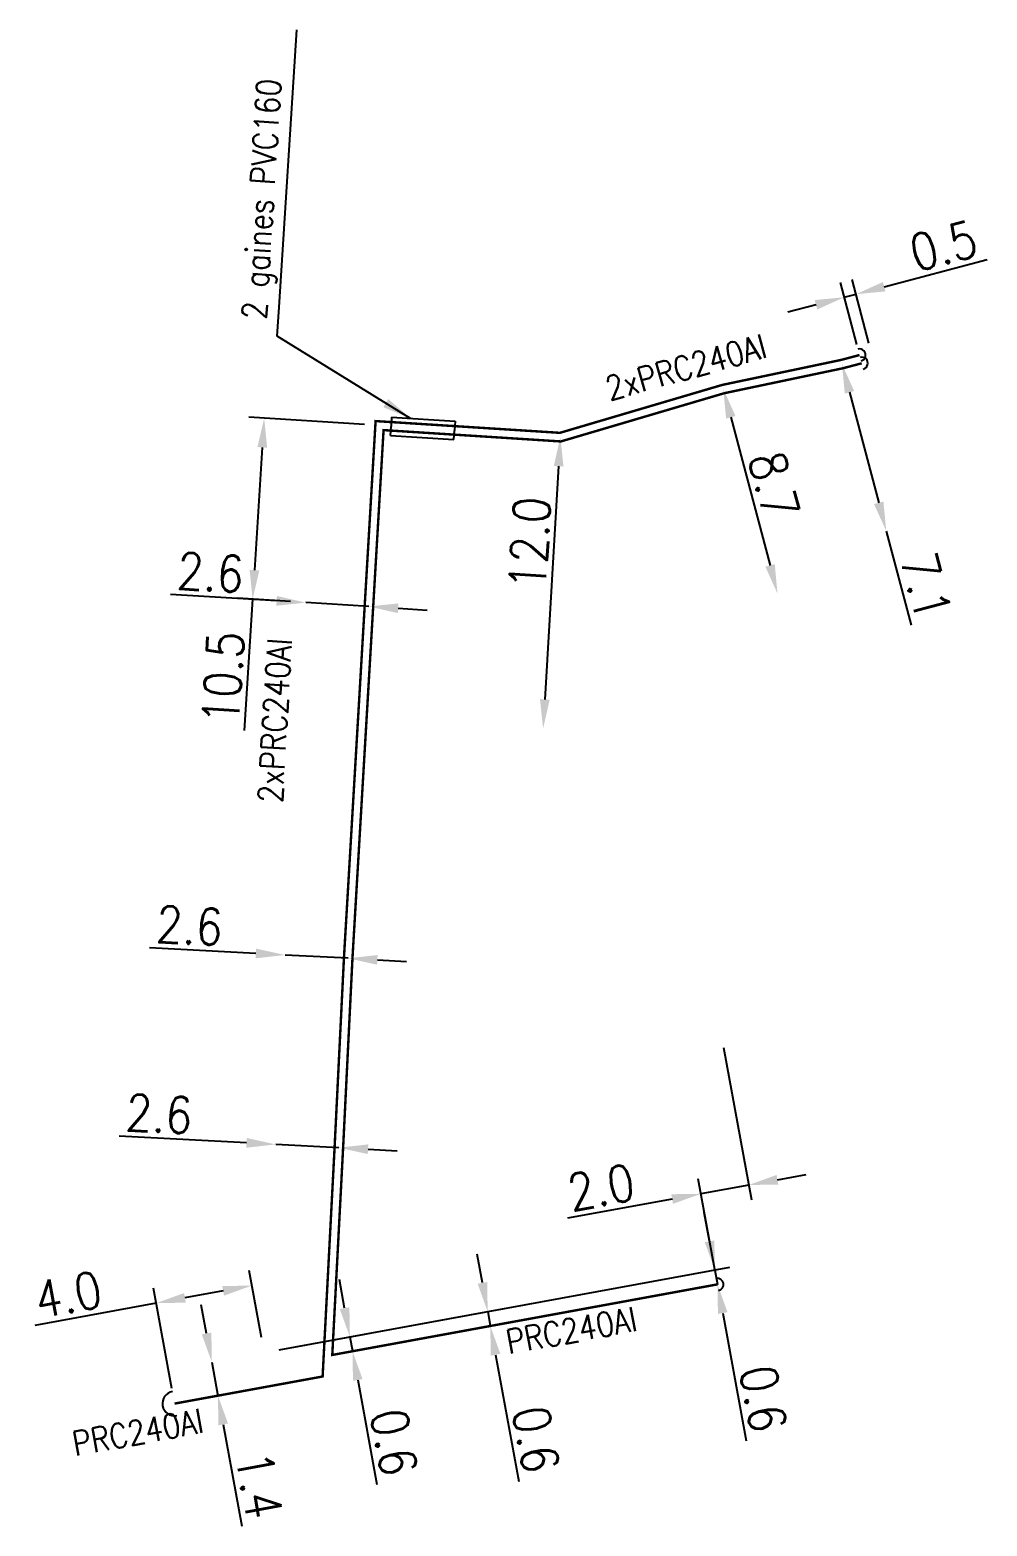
# Model space of a CAD drawing. Header units: millimetres. Extents: x 146000 to 147000, y 142004 to 143004.
# Drawn here: x 146681.7 to 146721, y 142625 to 142686.5 of the extents above; entities that cross this region are included whole.
import ezdxf
from ezdxf.enums import TextEntityAlignment as Align

# ---------------------------------------------------------------- set-up
doc = ezdxf.new("R2010")
doc.units = ezdxf.units.MM
doc.header["$PDMODE"] = 34
doc.layers.get('0').update_dxf_attribs({"linetype": 'CONTINUOUS'})
doc.layers.get('Defpoints').update_dxf_attribs({"linetype": 'CONTINUOUS'})
for name, color, linetype in [('M_100', 7, 'M_ST_6'), ('M_300', 7, 'CONTINUOUS'), ('M_400', 7, 'CONTINUOUS')]:
    doc.layers.add(name, color=color, linetype=linetype)
doc.styles.get("Standard").update_dxf_attribs({"font": 'romans.shx', "width": 0.85})
doc.linetypes.add('M_ST_6', pattern='A,5,-0.3,["||",Standard,S=1,R=0,X=0.35,Y=-0.5],-1.6', length=6.9)
doc.dimstyles.get("Standard").update_dxf_attribs({"dimtxt": 1.5, "dimasz": 1.2, "dimexe": 0.625, "dimexo": 0.625, "dimgap": 0.25, "dimtad": 1, "dimdec": 1, "dimzin": 0, "dimdsep": 46, "dimtxsty": 'Standard', "dimcen": -0.5, "dimadec": 0, "dimazin": 0, "dimtfac": 1, "dimtdec": 1, "dimtmove": 0, "dimatfit": 3, "dimfxl": 0, "dimtolj": 1, "dimtzin": 0, "dimarcsym": 0})

# ---------------------------------------------------------------- blocks, each defined once
blk = doc.blocks.new('M_300_02')
at = {"color": 0, "linetype": 'Continuous'}
blk.add_arc((0, 0), 0.5, 270, 90, dxfattribs=at)
at = {"color": 0, "linetype": 'Continuous', "width": 0.75, "flags": 3}
for tag, p in [('DEF_LEG', (0, -5)), ('DEF_TYPE', (0, -7))]:
    blk.add_attdef(tag, text='', height=1.2, dxfattribs=at).set_placement(p, align=Align.MIDDLE)
blk = doc.blocks.new('*D95')
at = {"layer": 'Defpoints', "color": 0, "linetype": 'Continuous', "ltscale": 0.5, "transparency": 16777216}
for p in [(146696.046, 142670.193), (146690.828, 142663.054), (146693.013, 142662.915)]:
    blk.add_point(p, dxfattribs=at)
at = {"layer": 'M_100', "color": 0, "linetype": 'Continuous', "lineweight": -2, "ltscale": 0.5, "transparency": 16777216}
for p, q in [((146695.422, 142670.232), (146690.679, 142670.535)), ((146691.227, 142669.298), (146690.904, 142664.252)), ((146692.389, 142662.955), (146690.204, 142663.094)), ((146690.828, 142663.054), (146690.484, 142657.662))]:
    blk.add_line(p, q, dxfattribs=at)
at = {"layer": 'M_100', "color": 0, "linetype": 'Continuous', "ltscale": 0.5, "transparency": 16777216}
for points in [[(146691.027, 142669.311), (146691.426, 142669.285), (146691.303, 142670.495)], [(146690.705, 142664.265), (146691.104, 142664.239), (146690.828, 142663.054)]]:
    blk.add_solid(points, dxfattribs=at)
at = {"layer": 'M_100', "color": 0, "linetype": 'Continuous', "ltscale": 0.5, "transparency": 16777216, "insert": (146689.62, 142659.823), "char_height": 1.5, "attachment_point": 5, "rotation": 86.34714}
blk.add_mtext('\\A1;10.5', dxfattribs=at)
blk = doc.blocks.new('*D96')
at = {"layer": 'Defpoints', "color": 0, "linetype": 'Continuous', "ltscale": 0.5, "transparency": 16777216}
for p in [(146693.013, 142662.915), (146693.013, 142662.915), (146695.608, 142662.757)]:
    blk.add_point(p, dxfattribs=at)
at = {"layer": 'M_100', "color": 0, "linetype": 'Continuous', "lineweight": -2, "ltscale": 0.5, "transparency": 16777216}
for p, q in [((146691.815, 142662.988), (146687.452, 142663.254)), ((146695.608, 142662.757), (146693.013, 142662.915)), ((146696.806, 142662.684), (146698.004, 142662.611))]:
    blk.add_line(p, q, dxfattribs=at)
at = {"layer": 'M_100', "color": 0, "linetype": 'Continuous', "ltscale": 0.5, "transparency": 16777216}
for points in [[(146691.827, 142663.187), (146691.803, 142662.788), (146693.013, 142662.915)], [(146696.818, 142662.883), (146696.794, 142662.484), (146695.608, 142662.757)]]:
    blk.add_solid(points, dxfattribs=at)
at = {"layer": 'M_100', "color": 0, "linetype": 'Continuous', "ltscale": 0.5, "transparency": 16777216, "insert": (146689.095, 142664.155), "char_height": 1.5, "attachment_point": 5, "rotation": 356.5133}
blk.add_mtext('\\A1;2.6', dxfattribs=at)
blk = doc.blocks.new('*D97')
at = {"layer": 'Defpoints', "color": 0, "linetype": 'Continuous', "ltscale": 0.5, "transparency": 16777216}
for p in [(146692.16, 142648.429), (146692.16, 142648.429), (146694.756, 142648.293)]:
    blk.add_point(p, dxfattribs=at)
at = {"layer": 'M_100', "color": 0, "linetype": 'Continuous', "lineweight": -2, "ltscale": 0.5, "transparency": 16777216}
for p, q in [((146690.961, 142648.492), (146686.596, 142648.722)), ((146694.756, 142648.293), (146692.16, 142648.429)), ((146695.955, 142648.23), (146697.153, 142648.166))]:
    blk.add_line(p, q, dxfattribs=at)
at = {"layer": 'M_100', "color": 0, "linetype": 'Continuous', "ltscale": 0.5, "transparency": 16777216}
for points in [[(146690.972, 142648.692), (146690.951, 142648.293), (146692.16, 142648.429)], [(146695.965, 142648.429), (146695.944, 142648.03), (146694.756, 142648.293)]]:
    blk.add_solid(points, dxfattribs=at)
at = {"layer": 'M_100', "color": 0, "linetype": 'Continuous', "ltscale": 0.5, "transparency": 16777216, "insert": (146688.232, 142649.637), "char_height": 1.5, "attachment_point": 5, "rotation": 356.98718}
blk.add_mtext('\\A1;2.6', dxfattribs=at)
blk = doc.blocks.new('*D98')
at = {"layer": 'Defpoints', "color": 0, "linetype": 'Continuous', "transparency": 16777216}
for p in [(146690.798, 142634.839), (146691.302, 142632.085), (146687.62, 142629.988)]:
    blk.add_point(p, dxfattribs=at)
at = {"layer": 'M_300', "color": 0, "linetype": 'Continuous', "lineweight": -2, "transparency": 16777216}
for p, q in [((146691.19, 142632.7), (146690.685, 142635.453)), ((146687.508, 142630.602), (146686.751, 142634.732)), ((146686.863, 142634.118), (146681.872, 142633.203)), ((146689.618, 142634.622), (146688.044, 142634.334))]:
    blk.add_line(p, q, dxfattribs=at)
at = {"layer": 'M_300', "color": 0, "linetype": 'Continuous', "transparency": 16777216}
for points in [[(146689.581, 142634.819), (146689.654, 142634.426), (146690.798, 142634.839)], [(146688.008, 142634.531), (146688.08, 142634.137), (146686.863, 142634.118)]]:
    blk.add_solid(points, dxfattribs=at)
at = {"layer": 'M_300', "color": 0, "linetype": 'Continuous', "transparency": 16777216, "insert": (146683.251, 142634.472), "char_height": 1.5, "attachment_point": 5, "rotation": 10.38385}
blk.add_mtext('\\A1;4.0', dxfattribs=at)
blk = doc.blocks.new('*D99')
at = {"layer": 'Defpoints', "color": 0, "linetype": 'Continuous', "ltscale": 0.5, "transparency": 16777216}
for p in [(146691.776, 142640.643), (146691.776, 142640.643), (146694.372, 142640.508)]:
    blk.add_point(p, dxfattribs=at)
at = {"layer": 'M_100', "color": 0, "linetype": 'Continuous', "lineweight": -2, "ltscale": 0.5, "transparency": 16777216}
for p, q in [((146690.577, 142640.706), (146685.345, 142640.98)), ((146694.372, 142640.508), (146691.776, 142640.643)), ((146695.57, 142640.445), (146696.769, 142640.382))]:
    blk.add_line(p, q, dxfattribs=at)
at = {"layer": 'M_100', "color": 0, "linetype": 'Continuous', "ltscale": 0.5, "transparency": 16777216}
for points in [[(146690.588, 142640.906), (146690.567, 142640.506), (146691.776, 142640.643)], [(146695.581, 142640.645), (146695.56, 142640.245), (146694.372, 142640.508)]]:
    blk.add_solid(points, dxfattribs=at)
at = {"layer": 'M_100', "color": 0, "linetype": 'Continuous', "ltscale": 0.5, "transparency": 16777216, "insert": (146686.981, 142641.896), "char_height": 1.5, "attachment_point": 5, "rotation": 357.00541}
blk.add_mtext('\\A1;2.6', dxfattribs=at)
blk = doc.blocks.new('*D100')
at = {"layer": 'Defpoints', "color": 0, "linetype": 'Continuous', "ltscale": 0.5, "transparency": 16777216}
for p in [(146689.152, 142631.691), (146689.152, 142631.691), (146689.404, 142630.314)]:
    blk.add_point(p, dxfattribs=at)
at = {"layer": 'M_100', "color": 0, "linetype": 'Continuous', "lineweight": -2, "ltscale": 0.5, "transparency": 16777216}
for p, q in [((146688.936, 142632.871), (146688.72, 142634.051)), ((146689.152, 142631.691), (146689.404, 142630.314)), ((146689.62, 142629.134), (146690.385, 142624.953))]:
    blk.add_line(p, q, dxfattribs=at)
at = {"layer": 'M_100', "color": 0, "linetype": 'Continuous', "ltscale": 0.5, "transparency": 16777216}
for points in [[(146689.133, 142632.907), (146688.739, 142632.835), (146689.152, 142631.691)], [(146689.817, 142629.17), (146689.423, 142629.098), (146689.404, 142630.314)]]:
    blk.add_solid(points, dxfattribs=at)
at = {"layer": 'M_100', "color": 0, "linetype": 'Continuous', "ltscale": 0.5, "transparency": 16777216, "insert": (146691.094, 142626.633), "char_height": 1.5, "attachment_point": 5, "rotation": 280.37112}
blk.add_mtext('\\A1;1.4', dxfattribs=at)
blk = doc.blocks.new('*D101')
at = {"layer": 'Defpoints', "color": 0, "linetype": 'Continuous', "ltscale": 0.5, "transparency": 16777216}
for p in [(146694.825, 142632.731), (146691.302, 142632.085), (146694.933, 142632.14)]:
    blk.add_point(p, dxfattribs=at)
at = {"layer": 'M_100', "color": 0, "linetype": 'Continuous', "lineweight": -2, "ltscale": 0.5, "transparency": 16777216}
for p, q in [((146694.609, 142633.911), (146694.393, 142635.091)), ((146691.917, 142632.198), (146695.44, 142632.843)), ((146694.825, 142632.731), (146694.933, 142632.14)), ((146695.15, 142630.96), (146695.938, 142626.66))]:
    blk.add_line(p, q, dxfattribs=at)
at = {"layer": 'M_100', "color": 0, "linetype": 'Continuous', "ltscale": 0.5, "transparency": 16777216}
for points in [[(146694.806, 142633.947), (146694.412, 142633.875), (146694.825, 142632.731)], [(146695.346, 142630.996), (146694.953, 142630.924), (146694.933, 142632.14)]]:
    blk.add_solid(points, dxfattribs=at)
at = {"layer": 'M_100', "color": 0, "linetype": 'Continuous', "ltscale": 0.5, "transparency": 16777216, "insert": (146696.635, 142628.4), "char_height": 1.5, "attachment_point": 5, "rotation": 280.38385}
blk.add_mtext('\\A1;0.6', dxfattribs=at)
blk = doc.blocks.new('*D102')
at = {"layer": 'Defpoints', "color": 0, "linetype": 'Continuous', "transparency": 16777216}
for p in [(146710.067, 142645.245), (146711.216, 142638.974), (146709.931, 142634.889)]:
    blk.add_point(p, dxfattribs=at)
at = {"layer": 'M_300', "color": 0, "linetype": 'Continuous', "lineweight": -2, "transparency": 16777216}
for p, q in [((146710.179, 142644.63), (146711.328, 142638.359)), ((146709.818, 142635.503), (146709.136, 142639.228)), ((146711.216, 142638.974), (146709.249, 142638.613)), ((146712.396, 142639.19), (146713.577, 142639.406)), ((146708.068, 142638.397), (146703.768, 142637.609))]:
    blk.add_line(p, q, dxfattribs=at)
at = {"layer": 'M_300', "color": 0, "linetype": 'Continuous', "transparency": 16777216}
for points in [[(146712.36, 142639.387), (146712.432, 142638.993), (146711.216, 142638.974)], [(146708.032, 142638.594), (146708.104, 142638.2), (146709.249, 142638.613)]]:
    blk.add_solid(points, dxfattribs=at)
at = {"layer": 'M_300', "color": 0, "linetype": 'Continuous', "transparency": 16777216, "insert": (146705.148, 142638.878), "char_height": 1.5, "attachment_point": 5, "rotation": 10.38385}
blk.add_mtext('\\A1;2.0', dxfattribs=at)
blk = doc.blocks.new('*D103')
at = {"layer": 'Defpoints', "color": 0, "linetype": 'Continuous', "ltscale": 0.5, "transparency": 16777216}
for p in [(146700.488, 142633.768), (146700.596, 142633.178), (146691.302, 142632.085)]:
    blk.add_point(p, dxfattribs=at)
at = {"layer": 'M_100', "color": 0, "linetype": 'Continuous', "lineweight": -2, "ltscale": 0.5, "transparency": 16777216}
for p, q in [((146700.271, 142634.949), (146700.055, 142636.129)), ((146691.917, 142632.198), (146701.103, 142633.881)), ((146700.488, 142633.768), (146700.596, 142633.178)), ((146700.812, 142631.998), (146701.768, 142626.78))]:
    blk.add_line(p, q, dxfattribs=at)
at = {"layer": 'M_100', "color": 0, "linetype": 'Continuous', "ltscale": 0.5, "transparency": 16777216}
for points in [[(146700.468, 142634.985), (146700.075, 142634.913), (146700.488, 142633.768)], [(146701.009, 142632.034), (146700.615, 142631.962), (146700.596, 142633.178)]]:
    blk.add_solid(points, dxfattribs=at)
at = {"layer": 'M_100', "color": 0, "linetype": 'Continuous', "ltscale": 0.5, "transparency": 16777216, "insert": (146702.466, 142628.52), "char_height": 1.5, "attachment_point": 5, "rotation": 280.38385}
blk.add_mtext('\\A1;0.6', dxfattribs=at)
blk = doc.blocks.new('*D104')
at = {"layer": 'Defpoints', "color": 0, "linetype": 'Continuous', "transparency": 16777216}
for p in [(146715.625, 142675.595), (146715.815, 142672.923), (146716.317, 142672.983)]:
    blk.add_point(p, dxfattribs=at)
at = {"layer": 'M_300', "color": 0, "linetype": 'Continuous', "lineweight": -2, "transparency": 16777216}
for p, q in [((146716.785, 142675.902), (146721.01, 142677.022)), ((146715.655, 142673.528), (146714.981, 142676.071)), ((146716.157, 142673.587), (146715.465, 142676.199)), ((146715.141, 142675.467), (146715.625, 142675.595)), ((146713.981, 142675.16), (146712.821, 142674.853))]:
    blk.add_line(p, q, dxfattribs=at)
at = {"layer": 'M_300', "color": 0, "linetype": 'Continuous', "transparency": 16777216}
for points in [[(146716.734, 142676.096), (146716.836, 142675.709), (146715.625, 142675.595)], [(146713.93, 142675.353), (146714.033, 142674.967), (146715.141, 142675.467)]]:
    blk.add_solid(points, dxfattribs=at)
at = {"layer": 'M_300', "color": 0, "linetype": 'Continuous', "transparency": 16777216, "insert": (146719.222, 142677.582), "char_height": 1.5, "attachment_point": 5, "rotation": 14.83418}
blk.add_mtext('\\A1;0.5', dxfattribs=at)
blk = doc.blocks.new('*D105')
at = {"layer": 'Defpoints', "color": 0, "linetype": 'Continuous', "ltscale": 0.5, "transparency": 16777216}
for p in [(146715.049, 142672.721), (146716.867, 142665.857), (146716.867, 142665.857)]:
    blk.add_point(p, dxfattribs=at)
at = {"layer": 'M_100', "color": 0, "linetype": 'Continuous', "lineweight": -2, "ltscale": 0.5, "transparency": 16777216}
for p, q in [((146715.356, 142671.561), (146716.559, 142667.017)), ((146716.867, 142665.857), (146717.892, 142661.984))]:
    blk.add_line(p, q, dxfattribs=at)
at = {"layer": 'M_100', "color": 0, "linetype": 'Continuous', "ltscale": 0.5, "transparency": 16777216}
for points in [[(146715.549, 142671.612), (146715.163, 142671.509), (146715.049, 142672.721)], [(146716.753, 142667.068), (146716.366, 142666.966), (146716.867, 142665.857)]]:
    blk.add_solid(points, dxfattribs=at)
at = {"layer": 'M_100', "color": 0, "linetype": 'Continuous', "ltscale": 0.5, "transparency": 16777216, "insert": (146718.5, 142663.596), "char_height": 1.5, "attachment_point": 5, "rotation": 284.83418}
blk.add_mtext('\\A1;7.1', dxfattribs=at)
blk = doc.blocks.new('*D106')
at = {"layer": 'Defpoints', "color": 0, "linetype": 'Continuous', "ltscale": 0.5, "transparency": 16777216}
for p in [(146710.172, 142671.695), (146712.399, 142663.285), (146712.399, 142663.285)]:
    blk.add_point(p, dxfattribs=at)
at = {"layer": 'M_100', "color": 0, "linetype": 'Continuous', "lineweight": -2, "ltscale": 0.5, "transparency": 16777216}
blk.add_line((146710.479, 142670.535), (146712.092, 142664.445), dxfattribs=at)
at = {"layer": 'M_100', "color": 0, "linetype": 'Continuous', "ltscale": 0.5, "transparency": 16777216}
for points in [[(146710.672, 142670.586), (146710.286, 142670.484), (146710.172, 142671.695)], [(146712.285, 142664.496), (146711.899, 142664.394), (146712.399, 142663.285)]]:
    blk.add_solid(points, dxfattribs=at)
at = {"layer": 'M_100', "color": 0, "linetype": 'Continuous', "ltscale": 0.5, "transparency": 16777216, "insert": (146712.252, 142667.746), "char_height": 1.5, "attachment_point": 5, "rotation": 284.83418}
blk.add_mtext('\\A1;8.7', dxfattribs=at)
blk = doc.blocks.new('*D107')
at = {"layer": 'Defpoints', "color": 0, "linetype": 'Continuous', "ltscale": 0.5, "transparency": 16777216}
for p in [(146703.475, 142669.718), (146702.766, 142657.739), (146702.766, 142657.739)]:
    blk.add_point(p, dxfattribs=at)
at = {"layer": 'M_100', "color": 0, "linetype": 'Continuous', "lineweight": -2, "ltscale": 0.5, "transparency": 16777216}
blk.add_line((146703.405, 142668.52), (146702.837, 142658.937), dxfattribs=at)
at = {"layer": 'M_100', "color": 0, "linetype": 'Continuous', "ltscale": 0.5, "transparency": 16777216}
for points in [[(146703.205, 142668.532), (146703.604, 142668.508), (146703.475, 142669.718)], [(146702.637, 142658.949), (146703.036, 142658.925), (146702.766, 142657.739)]]:
    blk.add_solid(points, dxfattribs=at)
at = {"layer": 'M_100', "color": 0, "linetype": 'Continuous', "ltscale": 0.5, "transparency": 16777216, "insert": (146702.216, 142665.36), "char_height": 1.5, "attachment_point": 5, "rotation": 86.6094}
blk.add_mtext('\\A1;12.0', dxfattribs=at)
blk = doc.blocks.new('*D108')
at = {"layer": 'Defpoints', "color": 0, "linetype": 'Continuous', "transparency": 16777216}
for p in [(146709.823, 142635.479), (146709.931, 142634.889), (146691.302, 142632.085)]:
    blk.add_point(p, dxfattribs=at)
at = {"layer": 'M_300', "color": 0, "linetype": 'Continuous', "lineweight": -2, "transparency": 16777216}
for p, q in [((146709.607, 142636.659), (146709.39, 142637.839)), ((146691.917, 142632.198), (146710.438, 142635.591)), ((146709.823, 142635.479), (146709.931, 142634.889)), ((146710.147, 142633.708), (146711.111, 142628.452))]:
    blk.add_line(p, q, dxfattribs=at)
at = {"layer": 'M_300', "color": 0, "linetype": 'Continuous', "transparency": 16777216}
for points in [[(146709.803, 142636.695), (146709.41, 142636.623), (146709.823, 142635.479)], [(146710.344, 142633.744), (146709.951, 142633.672), (146709.931, 142634.889)]]:
    blk.add_solid(points, dxfattribs=at)
at = {"layer": 'M_300', "color": 0, "linetype": 'Continuous', "transparency": 16777216, "insert": (146711.808, 142630.192), "char_height": 1.5, "attachment_point": 5, "rotation": 280.38385}
blk.add_mtext('\\A1;0.6', dxfattribs=at)

msp = doc.modelspace()

# ---------------------------------------------------------------- linework, layer by layer
at = {"layer": 'M_100', "ltscale": 0.5, "const_width": 0.1}
for points in [[(146715.77, 142673.093), (146715.008, 142672.891), (146710.129, 142671.865), (146703.456, 142669.895), (146695.882, 142670.378), (146695.433, 142662.767), (146694.581, 142648.302), (146694.197, 142640.517), (146693.705, 142631.102), (146689.404, 142630.314), (146687.62, 142629.988)], [(146715.86, 142672.754), (146715.089, 142672.55), (146710.215, 142671.525), (146703.495, 142669.541), (146696.21, 142670.007), (146695.783, 142662.746), (146694.931, 142648.283), (146694.547, 142640.499), (146694.102, 142631.988), (146694.933, 142632.14), (146700.596, 142633.178), (146709.931, 142634.889)]]:
    msp.add_lwpolyline(points, dxfattribs=at)
at = {"layer": 'M_400', "color": 7}
for p, q in [((146696.541, 142670.537), (146696.517, 142670.162)), ((146696.541, 142670.537), (146699.15, 142670.37)), ((146699.15, 142670.37), (146699.126, 142669.996)), ((146696.493, 142669.788), (146696.517, 142670.162)), ((146696.493, 142669.788), (146699.103, 142669.622)), ((146699.103, 142669.622), (146699.126, 142669.996))]:
    msp.add_line(p, q, dxfattribs=at)

# ---------------------------------------------------------------- block references
at = {"layer": 'M_300'}
for p, xscale, yscale, rotation in [((146715.77, 142673.093), 0.4999999999999999, 0.4999999999999999, 14.83417636172454), ((146715.86, 142672.754), 0.4999999999999999, 0.4999999999999999, 14.83417636172454), ((146709.931, 142634.889), 0.5, 0.5, 10.3838470518373)]:
    msp.add_blockref('M_300_02', p, dxfattribs=dict(at, xscale=xscale, yscale=yscale, rotation=rotation))
at = {"layer": 'M_300', "rotation": 190.071557257603}
msp.add_blockref('M_300_02', (146687.62, 142629.988), dxfattribs=at)

# ---------------------------------------------------------------- texts
at = {"layer": 'M_100', "linetype": 'Continuous', "width": 0.85}
for rotation, p in [(15.50492, (146705.504, 142671.203)), (86.62969, (146692.044, 142654.662))]:
    msp.add_text('2xPRC240Al', height=1, rotation=rotation, dxfattribs=at).set_placement(p)
at = {"layer": 'M_100', "linetype": 'Continuous', "ltscale": 0.5, "width": 0.85}
for p in [(146701.347, 142632.017), (146683.528, 142627.833)]:
    msp.add_text('PRC240Al', height=1, rotation=10.37479, dxfattribs=at).set_placement(p)
at = {"layer": 'M_400', "linetype": 'Continuous', "insert": (146691.713, 142674.51), "char_height": 1, "attachment_point": 7, "rotation": 86.34714}
msp.add_mtext('\\A1;2 gaines PVC160', dxfattribs=at)

# ---------------------------------------------------------------- dimensions: what is measured, and where the dimension line sits
at = {"layer": 'M_100', "linetype": 'Continuous', "ltscale": 0.5}
for base, p1, p2, angle, picture, middle in [((146716.867, 142665.857), (146715.049, 142672.721), (146716.867, 142665.857), 104.83418, '*D105', (146717.533, 142663.34)), ((146712.399, 142663.285), (146710.172, 142671.695), (146712.399, 142663.285), 104.83418, '*D106', (146711.285, 142667.49)), ((146702.766, 142657.739), (146703.475, 142669.718), (146702.766, 142657.739), 86.6094, '*D107', (146703.214, 142665.301)), ((146693.013, 142662.915), (146695.608, 142662.757), (146693.013, 142662.915), 356.5133, '*D96', (146689.034, 142663.157)), ((146691.776, 142640.643), (146694.372, 142640.508), (146691.776, 142640.643), 357.00541, '*D99', (146686.929, 142640.897)), ((146700.488, 142633.768), (146700.596, 142633.178), (146691.302, 142632.085), 280.38385, '*D103', (146701.482, 142628.34)), ((146694.825, 142632.731), (146694.933, 142632.14), (146691.302, 142632.085), 280.38385, '*D101', (146695.652, 142628.22)), ((146689.152, 142631.691), (146689.404, 142630.314), (146689.152, 142631.691), 280.37112, '*D100', (146690.11, 142626.453))]:
    dim = msp.add_linear_dim(base=base, p1=p1, p2=p2, angle=angle, dimstyle='Standard', dxfattribs=at)
    dim.commit()
    dim.dimension.update_dxf_attribs({"geometry": picture, "text_midpoint": middle, "dimtype": 160})
dim = msp.add_linear_dim(base=(146690.828, 142663.054), p1=(146696.046, 142670.193), p2=(146693.013, 142662.915), angle=86.34714, text='10.5', dimstyle='Standard', dxfattribs=at)
dim.commit()
dim.dimension.update_dxf_attribs({"geometry": '*D95', "text_midpoint": (146690.618, 142659.759), "dimtype": 160})
dim = msp.add_linear_dim(base=(146692.16, 142648.429), p1=(146694.756, 142648.293), p2=(146692.16, 142648.429), angle=356.98718, dimstyle='Standard', override={"dimscale": 1, "dimlfac": 1, "dimlunit": 2}, dxfattribs=at)
dim.commit()
dim.dimension.update_dxf_attribs({"geometry": '*D97', "text_midpoint": (146688.18, 142648.639), "dimtype": 160})
at = {"layer": 'M_300', "linetype": 'Continuous'}
for base, p1, p2, angle, picture, middle in [((146715.625, 142675.595), (146715.815, 142672.923), (146716.317, 142672.983), 194.83418, '*D104', (146719.478, 142676.616)), ((146711.216, 142638.974), (146709.931, 142634.889), (146710.067, 142645.245), 190.38385, '*D102', (146705.328, 142637.895)), ((146709.823, 142635.479), (146709.931, 142634.889), (146691.302, 142632.085), 280.38385, '*D108', (146710.825, 142630.012)), ((146690.798, 142634.839), (146687.62, 142629.988), (146691.302, 142632.085), 190.38385, '*D98', (146683.432, 142633.489))]:
    dim = msp.add_linear_dim(base=base, p1=p1, p2=p2, angle=angle, dimstyle='Standard', dxfattribs=at)
    dim.commit()
    dim.dimension.update_dxf_attribs({"geometry": picture, "text_midpoint": middle, "dimtype": 160})

# ---------------------------------------------------------------- leaders
at = {"layer": 'M_400', "linetype": 'Continuous', "annotation_type": 0, "has_hookline": 1, "hookline_direction": 0, "text_width": 11.171, "horizontal_direction": (0.063711, 0.997968, 0)}
msp.add_leader([(146697.323, 142670.487), (146691.839, 142673.862), (146691.915, 142675.06)], dimstyle='Standard', override={"dimgap": 0.25, "dimtad": 1}, dxfattribs=at)

doc.saveas('drawing.dxf')
